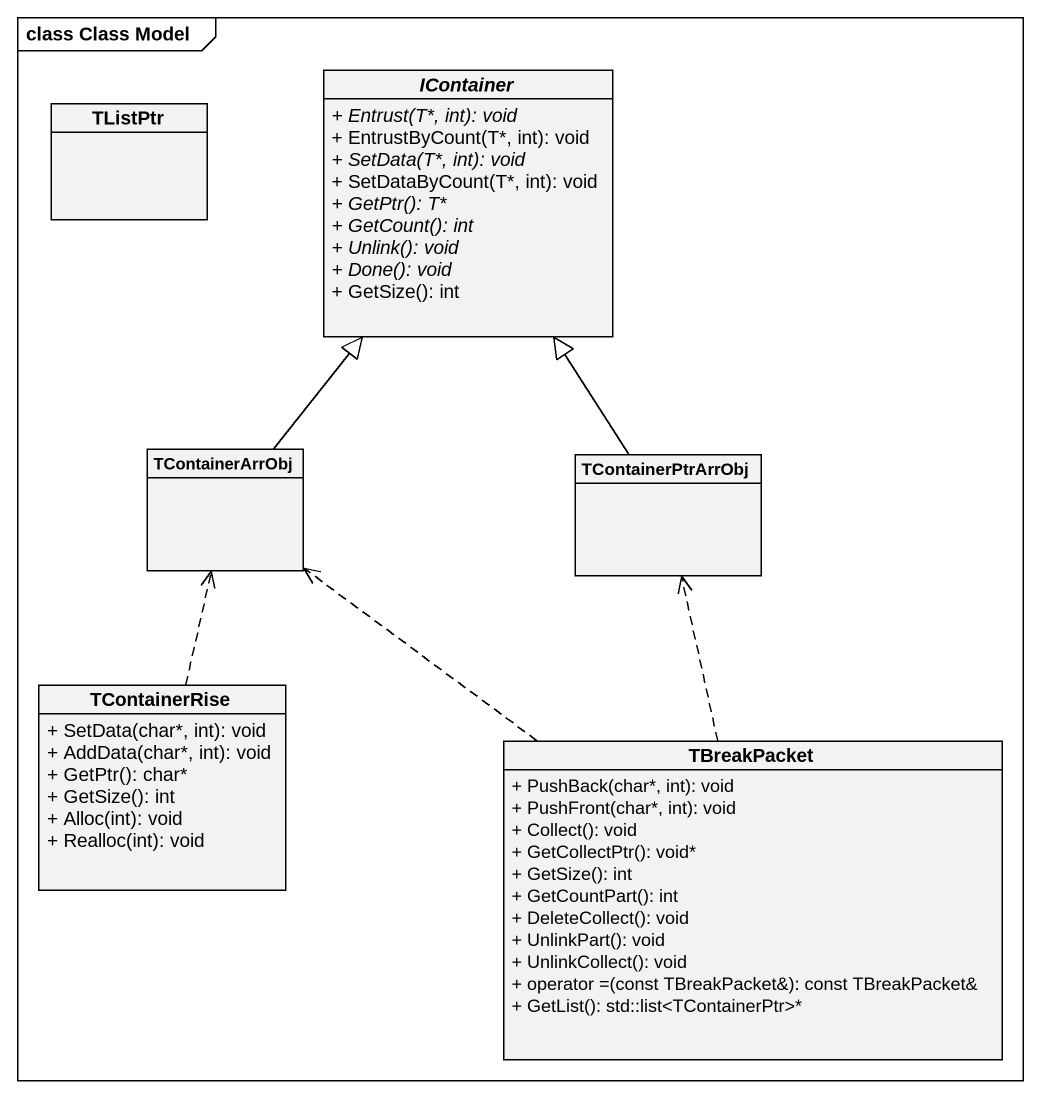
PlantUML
@startuml
mainframe class Class Model
hide circle
hide empty members
skinparam classAttributeIconSize 0
abstract class IContainer {
  {abstract} + Entrust(T*, int): void
  + EntrustByCount(T*, int): void
  {abstract} + SetData(T*, int): void
  + SetDataByCount(T*, int): void
  {abstract} + GetPtr(): T*
  {abstract} + GetCount(): int
  {abstract} + Unlink(): void
  {abstract} + Done(): void
  + GetSize(): int
}
class TListPtr
class TContainerArrObj
class TContainerPtrArrObj
class TContainerRise {
  + SetData(char*, int): void
  + AddData(char*, int): void
  + GetPtr(): char*
  + GetSize(): int
  + Alloc(int): void
  + Realloc(int): void
}
class TBreakPacket {
  + PushBack(char*, int): void
  + PushFront(char*, int): void
  + Collect(): void
  + GetCollectPtr(): void*
  + GetSize(): int
  + GetCountPart(): int
  + DeleteCollect(): void
  + UnlinkPart(): void
  + UnlinkCollect(): void
  + operator =(const TBreakPacket&): const TBreakPacket&
  + GetList(): std::list<TContainerPtr>*
}
TContainerArrObj -up-|> IContainer
TContainerPtrArrObj -up-|> IContainer
TContainerRise .up.> TContainerArrObj
TBreakPacket .up.> TContainerArrObj
TBreakPacket .up.> TContainerPtrArrObj
@enduml
